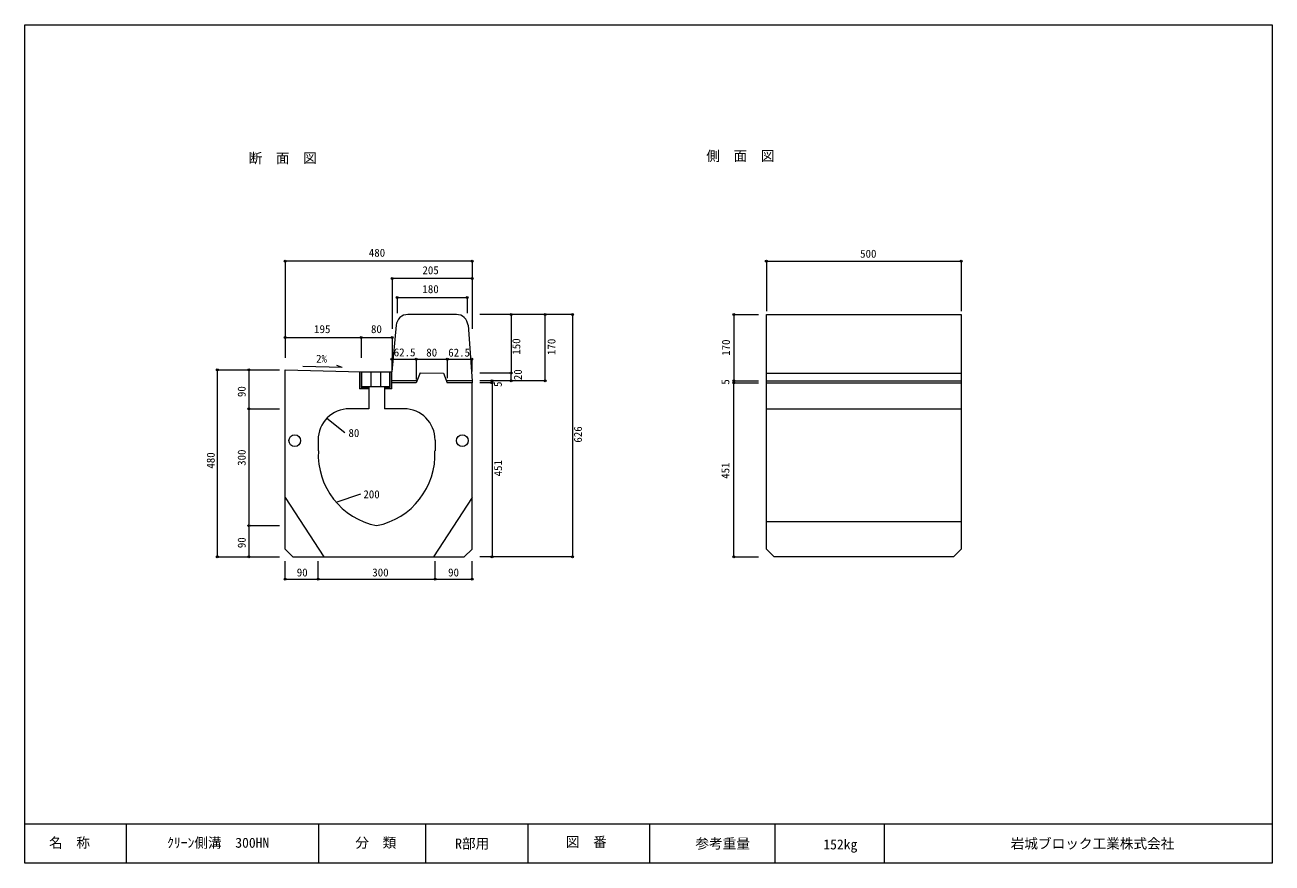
# Model space of a CAD drawing. Units: millimetres, scale not verified. Extents: x 404 to 3604, y 609 to 2759.
import ezdxf
from ezdxf.enums import TextEntityAlignment as Align

# ---------------------------------------------------------------- set-up
doc = ezdxf.new("R2010")
doc.units = ezdxf.units.MM
doc.header["$LTSCALE"] = 10
doc.header["$PDMODE"] = 32
doc.header["$PDSIZE"] = 5
doc.layers.add('通り芯', color=7, linetype='Continuous', lineweight=18)
doc.styles.add('ＭＳ ゴシック', font='')
doc.styles.get('ＭＳ ゴシック').set_extended_font_data('MS Gothic')

msp = doc.modelspace()

# ---------------------------------------------------------------- linework, layer by layer
at = {"layer": '通り芯'}
for p, q in [((404.5, 608.78), (404.5, 2758.78)), ((404.5, 2758.78), (3604.5, 2758.78)), ((3604.5, 2758.78), (3604.5, 608.78)), ((1551.89, 2153.02), (1071.89, 2153.02)), ((1071.89, 2153.02), (1071.89, 1940.29)), ((1551.89, 2153.02), (1551.89, 2094.91)), ((2306.88, 2153.02), (2306.88, 2024.34)), ((2306.88, 2153.02), (2806.88, 2153.02)), ((2806.88, 2153.02), (2806.88, 2024.34)), ((1551.89, 2108.06), (1346.89, 2108.06)), ((1346.89, 2108.06), (1346.89, 1979.64)), ((1551.89, 2094.91), (1551.89, 2014.03)), ((1359.39, 2059.64), (1539.39, 2059.64)), ((1359.39, 2059.64), (1359.39, 2019.42)), ((1539.39, 2059.64), (1539.39, 2019.42)), ((1511.51, 2016.02), (1387.26, 2016.02)), ((1551.89, 2044.5), (1551.89, 1979.64)), ((1809.3, 2016.02), (1571.78, 2016.02)), ((1739.02, 2016.02), (1571.78, 2016.02)), ((1652.03, 2016.02), (1571.78, 2016.02)), ((1652.03, 2016.02), (1652.03, 1865.87)), ((1739.02, 1846.02), (1739.02, 2016.02)), ((1809.3, 2016.02), (1809.3, 1394.02)), ((2223.14, 2016.02), (2223.14, 1846.02)), ((2223.14, 2016.02), (2286.97, 2016.02)), ((2306.88, 1414.02), (2306.88, 2016.02)), ((2306.88, 2016.02), (2806.88, 2016.02)), ((2806.88, 2016.02), (2806.88, 1865.87)), ((1357.34, 1988.22), (1345.89, 1869.02)), ((1541.43, 1988.22), (1551.89, 1846.02)), ((1071.89, 1957.1), (1071.89, 1904.44)), ((1071.89, 1957.1), (1267.02, 1957.1)), ((1071.89, 1957.1), (1071.89, 1904.44)), ((1267.02, 1957.1), (1267.02, 1904.44)), ((1267.02, 1957.1), (1346.89, 1957.1)), ((1267.02, 1957.1), (1267.02, 1904.44)), ((1346.89, 1957.1), (1346.89, 1904.44)), ((1345.82, 1901.41), (1408.32, 1901.41)), ((1345.82, 1901.41), (1345.82, 1869.67)), ((1408.32, 1901.41), (1488.32, 1901.41)), ((1408.32, 1901.41), (1408.32, 1849.67)), ((1488.32, 1901.41), (1488.32, 1852.66)), ((1488.32, 1901.41), (1550.82, 1901.41)), ((1550.82, 1901.41), (1550.82, 1869.67)), ((898.12, 1874.02), (898.12, 1394.02)), ((898.12, 1874.02), (1057.42, 1874.02)), ((979.23, 1874.02), (979.23, 1774.02)), ((979.23, 1874.02), (1057.42, 1874.02)), ((1071.89, 1874.02), (1267.02, 1869.02)), ((1071.89, 1414.02), (1071.89, 1874.02)), ((1218.2, 1880.25), (1117.23, 1882.7)), ((1218.34, 1880.08), (1205.14, 1884.98)), ((1263.02, 1869.02), (1263.02, 1829.02)), ((1267.02, 1869.02), (1267.02, 1829.02)), ((1268.02, 1869.02), (1340.89, 1869.02)), ((1268.02, 1869.02), (1268.02, 1830.02)), ((1292.02, 1869.02), (1292.02, 1830.02)), ((1317.02, 1869.02), (1317.02, 1830.02)), ((1340.89, 1830.02), (1340.89, 1869.02)), ((1341.89, 1829.02), (1341.89, 1869.02)), ((1341.89, 1869.02), (1345.89, 1869.02)), ((1345.89, 1825.02), (1345.89, 1869.02)), ((1408.32, 1884.94), (1408.32, 1871.19)), ((1418.32, 1866.02), (1408.32, 1841.02)), ((1418.32, 1866.02), (1478.32, 1865.87)), ((1478.32, 1865.87), (1488.32, 1841.02)), ((1488.32, 1884.94), (1488.32, 1871.19)), ((1652.03, 1865.87), (1571.78, 1865.87)), ((1652.03, 1846.02), (1652.03, 1865.87)), ((2306.88, 1865.87), (2806.88, 1865.87)), ((2806.88, 1865.87), (2806.88, 1846.02)), ((1263.02, 1829.02), (1263.02, 1825.02)), ((1267.02, 1825.02), (1263.02, 1825.02)), ((1286.89, 1829.02), (1267.02, 1829.02)), ((1286.89, 1825.02), (1267.02, 1825.02)), ((1286.89, 1830.02), (1268.02, 1830.02)), ((1326.89, 1830.02), (1286.89, 1830.02)), ((1286.89, 1829.02), (1286.89, 1809.02)), ((1340.89, 1830.02), (1326.89, 1830.02)), ((1326.89, 1829.02), (1326.89, 1809.02)), ((1341.89, 1829.02), (1326.89, 1829.02)), ((1345.89, 1825.02), (1326.89, 1825.02)), ((1408.32, 1841.02), (1345.89, 1841.02)), ((1410.32, 1846.02), (1346.89, 1846.02)), ((1410.32, 1846.02), (1351.85, 1846.02)), ((1551.89, 1846.02), (1486.3, 1846.02)), ((1551.89, 1846.02), (1486.3, 1846.02)), ((1551.89, 1841.02), (1488.32, 1841.02)), ((1551.89, 1846.02), (1551.89, 1841.02)), ((1551.89, 1414.02), (1551.89, 1841.02)), ((1739.02, 1846.02), (1571.78, 1846.02)), ((1652.03, 1846.02), (1571.78, 1846.02)), ((1602.96, 1846.02), (1571.78, 1846.02)), ((1602.96, 1841.02), (1571.78, 1841.02)), ((1602.96, 1846.02), (1602.96, 1841.02)), ((1602.96, 1841.02), (1602.96, 1394.02)), ((2223.14, 1841.02), (2223.14, 1846.02)), ((2223.14, 1846.02), (2286.97, 1846.02)), ((2223.14, 1846.02), (2286.97, 1846.02)), ((2223.14, 1394.02), (2223.14, 1845.02)), ((2223.14, 1841.02), (2286.97, 1841.02)), ((2306.88, 1846.02), (2806.88, 1846.02)), ((2306.88, 1841.02), (2806.88, 1841.02)), ((2806.88, 1846.02), (2806.88, 1414.02)), ((1286.89, 1809.02), (1286.89, 1774.02)), ((1326.89, 1809.02), (1326.89, 1774.02)), ((979.23, 1774.02), (1057.42, 1774.02)), ((979.23, 1774.02), (979.23, 1474.29)), ((1286.89, 1774.02), (1236.89, 1774.02)), ((1376.89, 1774.02), (1326.89, 1774.02)), ((2306.88, 1774.02), (2806.88, 1774.02)), ((1179.47, 1749.73), (1225.05, 1712.89)), ((1156.89, 1694.02), (1156.89, 1666.67)), ((1456.89, 1694.02), (1456.89, 1666.67)), ((1071.89, 1546.81), (1171.34, 1394.02)), ((1203.19, 1534.22), (1266.55, 1556.19)), ((1551.89, 1546.81), (1452.44, 1394.02)), ((979.23, 1474.29), (1057.42, 1474.29)), ((979.23, 1474.29), (979.23, 1394.02)), ((2806.88, 1484.02), (2306.88, 1484.02)), ((1071.89, 1414.02), (1091.89, 1394.02)), ((1551.89, 1414.02), (1531.89, 1394.02)), ((2306.88, 1414.02), (2326.88, 1394.02)), ((2806.88, 1414.02), (2786.88, 1394.02)), ((898.12, 1394.02), (1057.42, 1394.02)), ((979.23, 1394.02), (1057.42, 1394.02)), ((1071.89, 1337.27), (1071.89, 1383.5)), ((1091.89, 1394.02), (1531.89, 1394.02)), ((1156.89, 1337.27), (1156.89, 1383.5)), ((1456.89, 1337.27), (1456.89, 1383.5)), ((1551.89, 1337.27), (1551.89, 1383.5)), ((1809.3, 1394.02), (1571.78, 1394.02)), ((1602.96, 1394.02), (1571.78, 1394.02)), ((2223.14, 1394.02), (2286.97, 1394.02)), ((2786.88, 1394.02), (2326.88, 1394.02)), ((1071.89, 1337.27), (1156.89, 1337.27)), ((1156.89, 1337.27), (1456.89, 1337.27)), ((1456.89, 1337.27), (1551.89, 1337.27)), ((3604.5, 708.78), (404.5, 708.78)), ((663.87, 708.78), (663.87, 608.78)), ((1157.42, 708.78), (1157.42, 608.78)), ((1431.94, 708.78), (1431.94, 608.78)), ((1694.77, 708.78), (1694.77, 608.78)), ((2007.26, 708.78), (2007.26, 608.78)), ((2328.5, 708.78), (2328.5, 608.78)), ((2608.86, 708.78), (2608.86, 608.78)), ((3604.5, 608.78), (404.5, 608.78))]:
    msp.add_line(p, q, dxfattribs=at)
for centre in [(1096.89, 1692.34), (1526.89, 1692.34)]:
    msp.add_circle(centre, 15, dxfattribs=at)
for centre, radius, start, end in [((1387.26, 1986.02), 30, 90, 175.79464), ((1511.51, 1986.02), 30, 4.20536, 90), ((1236.89, 1694.02), 80, 90, 180), ((1376.89, 1694.02), 80, 0, 90), ((1343.17, 1656.79), 186.06, 177.15304, 258.77697), ((1270.6, 1656.79), 186.06, 281.223, 2.84692)]:
    msp.add_arc(centre, radius, start, end, dxfattribs=at)
for p in [(1071.89, 2153.02), (1551.89, 2153.02), (2306.88, 2153.02), (2806.88, 2153.02), (1346.89, 2108.06), (1551.89, 2108.06), (1359.39, 2059.64), (1539.39, 2059.64), (1652.03, 2016.02), (1739.02, 2016.02), (1809.3, 2016.02), (2223.14, 2016.02), (1071.89, 1957.1), (1267.02, 1957.1), (1267.02, 1957.1), (1346.89, 1957.1), (1345.82, 1901.41), (1408.32, 1901.41), (1488.32, 1901.41), (1550.82, 1901.41), (898.12, 1874.02), (979.23, 1874.02), (1652.03, 1865.87), (1602.96, 1846.02), (1602.96, 1841.02), (1652.03, 1846.02), (1739.02, 1846.02), (2223.14, 1846.02), (2223.14, 1846.02), (2223.14, 1841.02), (979.23, 1774.02), (979.23, 1474.29), (898.12, 1394.02), (979.23, 1394.02), (1602.96, 1394.02), (1809.3, 1394.02), (2223.14, 1394.02), (1071.89, 1337.27), (1156.89, 1337.27), (1456.89, 1337.27), (1551.89, 1337.27)]:
    msp.add_point(p, dxfattribs=at)

# ---------------------------------------------------------------- texts
at = {"layer": '通り芯', "style": 'ＭＳ ゴシック'}
for s, height, p in [('断  面  図', 25.66, (978.49, 2396.69)), ('側  面  図', 25.66, (2152.84, 2402.16)), ('480', 20.53, (1286.89, 2158.02)), ('500', 20.53, (2547.5, 2155.52)), ('205', 20.53, (1424.39, 2113.06)), ('180', 20.53, (1424.39, 2064.64)), ('195', 20.53, (1146.45, 1962.1)), ('80', 20.53, (1292.45, 1962.1)), ('62.5', 20.53, (1350.79, 1902.41)), ('80', 20.53, (1434.24, 1902.03)), ('62.5', 20.53, (1490.64, 1901.83)), ('2%', 20.53, (1151.54, 1886.11)), ('80', 20.53, (1234.6, 1695.54)), ('200', 20.53, (1272.89, 1538.34)), ('90', 20.53, (1101.97, 1337.81)), ('300', 20.53, (1295.75, 1337.81)), ('90', 20.53, (1490.3, 1337.81)), ('名\u3000称', 25.66, (466.35, 640.36)), ('ｸﾘｰﾝ側溝\u3000300HN', 25.66, (769.23, 640.36)), ('分\u3000類', 25.66, (1252.15, 640.36)), ('R部用', 25.66, (1508.43, 638.24)), ('図\u3000番', 25.66, (1792.25, 642.48)), ('参考重量', 25.66, (2124.78, 638.24)), ('岩城ブロック工業株式会社', 25.66, (2933.87, 638.24)), ('152㎏', 25.66, (2453.07, 636.12))]:
    msp.add_text(s, height=height, dxfattribs=at).set_placement(p, align=Align.BOTTOM_LEFT)
for s, p in [('150', (1681.68, 1912.91)), ('170', (1771.97, 1912.06)), ('170', (2219.64, 1910.02)), ('20', (1685.8, 1847.54)), ('90', (976.96, 1804.13)), ('5', (1634.27, 1830.16)), ('5', (2218.14, 1836.02)), ('626', (1839.94, 1687.29)), ('300', (976.96, 1627.73)), ('480', (897.61, 1620.51)), ('451', (1634.73, 1600.76)), ('451', (2218.14, 1594.52)), ('90', (976.96, 1416.56))]:
    msp.add_text(s, height=20.53, rotation=90, dxfattribs=at).set_placement(p, align=Align.BOTTOM_LEFT)

doc.saveas('drawing.dxf')
